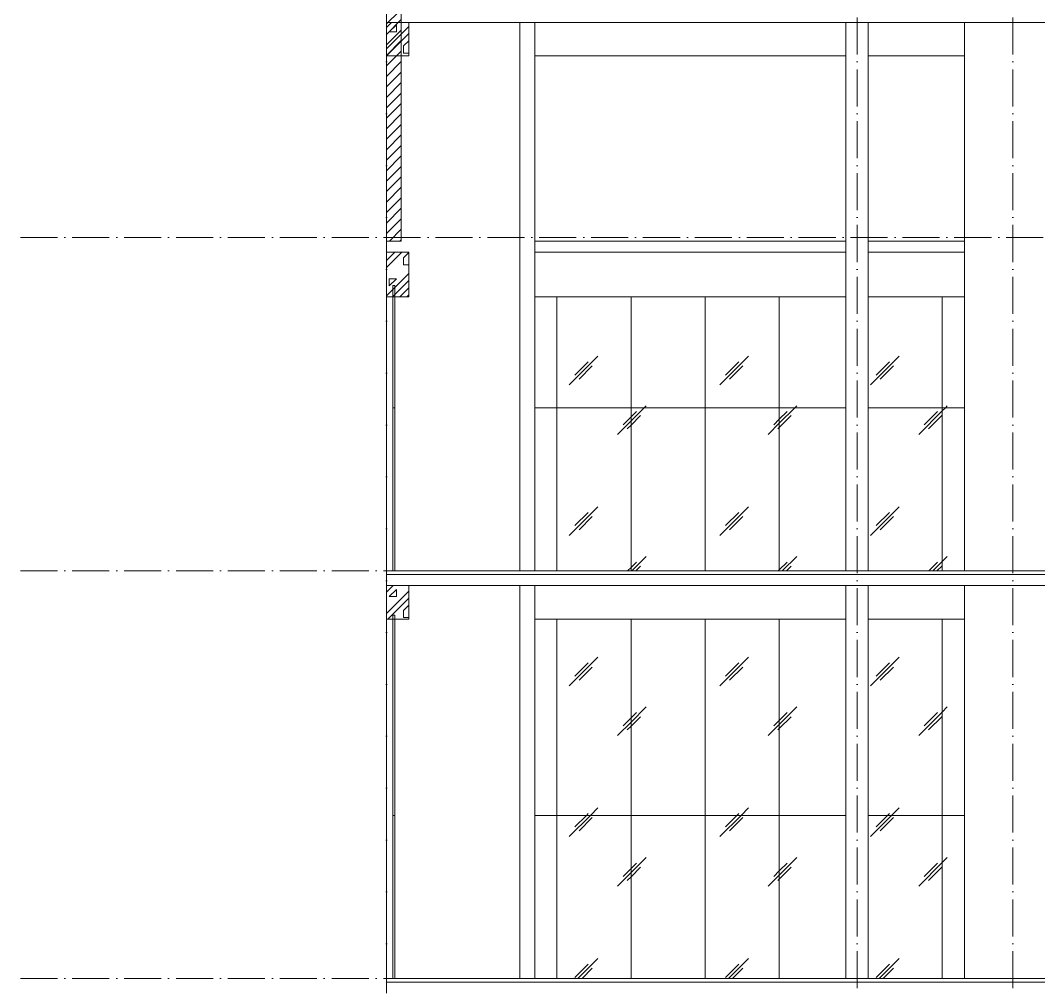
# Model space of a CAD drawing. Header units: millimetres. Extents: x -4940 to 55609, y -15283 to 93540.
# Drawn here: x -4940 to 8800, y 5375 to 18429 of the extents above; entities that cross this region are included whole.
import ezdxf

# ---------------------------------------------------------------- set-up
doc = ezdxf.new("R2010")
doc.units = ezdxf.units.MM
doc.linetypes.add('Grid Line', pattern=[14, 10, -2, 0, -2])
for name, color, linetype, lineweight in [('HATCH-TUONG', 152, 'Continuous', 9), ('KINH', 152, 'Continuous', 5), ('NET CAT', 3, 'Continuous', 5), ('NET CATConcrete', 3, 'Continuous', 5), ('NET-CAT', 3, 'Continuous', 9), ('NET-THAY', 2, 'Continuous', 15), ('TRUC', 225, 'Continuous', 5)]:
    doc.layers.add(name, color=color, linetype=linetype, lineweight=lineweight)
pattern_1 = [(45, (22917, 40001.6), (0, 2032), [253.59, -2620.09]), (45, (22861.8, 40056.7), (0, 2032), [253.59, -2620.09]), (45, (22785.9, 39925.7), (0, 2032), [546.2, -2327.48]), (45, (21535.2, 41363), (0, 2032), [253.59, -2620.09]), (45, (21480, 41418.2), (0, 2032), [253.59, -2620.09]), (45, (21404.2, 41287.1), (0, 2032), [546.2, -2327.48])]
pattern_2 = [(45, (21373.7, 39800), (-476.246, 476.246), []), (45, (21469, 39800), (-476.246, 476.246), []), (45, (21278.5, 39800), (-476.246, 476.246), []), (45, (21754.7, 39800), (-476.246, 476.246), []), (45, (21850, 39800), (-476.246, 476.246), []), (0, (21659.5, 39895.25), (0, 952.5), [95.25, -857.25]), (0, (21754.7, 39990.5), (0, 952.5), [95.25, -857.25]), (45, (21659.5, 39895.25), (0, 952.491), [134.684, -1212.342]), (45, (21754.7, 39895.25), (0, 952.491), [134.684, -1212.342]), (0, (21659.5, 39895.25), (0, 952.5), [95.25, -857.25]), (90, (21183.2, 39895.25), (-952.5, 6e-14), [95.25, -857.25]), (90, (21278.5, 39895.25), (-952.5, 6e-14), [190.5, -762]), (45, (21183.2, 39990.5), (0, 952.491), [134.684, -1212.342]), (90, (22040.5, 40181), (-952.5, 6e-14), [95.25, -857.25]), (0, (21945.2, 40181), (0, 952.5), [95.25, -857.25]), (45, (21945.2, 40181), (0, 952.491), [134.684, -1212.342]), (0, (22135.7, 39895.25), (0, 952.5), [95.25, -857.25]), (0, (22135.7, 40371.5), (0, 952.5), [95.25, -857.25]), (90, (22326.2, 40466.75), (-952.5, 6e-14), [95.25, -857.25]), (45, (22135.7, 40371.5), (0, 952.491), [269.367, -1077.66]), (45, (22231, 40371.5), (0, 952.491), [134.684, -1212.342]), (45, (22421.5, 40562), (0, 952.491), [134.684, -1212.342]), (0, (22421.5, 40657.25), (0, 952.5), [95.25, -857.25]), (90, (22421.5, 40562), (-952.5, 6e-14), [95.25, -857.25]), (0, (21754.7, 40562), (0, 952.5), [95.25, -857.25]), (0, (21945.2, 40657.25), (0, 952.5), [95.25, -857.25]), (90, (21850, 40562), (-952.5, 6e-14), [95.25, -857.25]), (90, (21945.2, 40562), (-952.5, 6e-14), [95.25, -857.25]), (45, (21754.7, 40562), (0, 952.491), [134.684, -1212.342]), (45, (21945.2, 40562), (0, 952.491), [134.684, -1212.342]), (135, (21397.46, 40014.8), (-952.491, 6e-14), [134.684, -1212.342]), (135, (21516.6, 40133.4), (-952.491, 6e-14), [134.683, -1212.342]), (135, (21588.04, 40204.8), (-952.491, 6e-14), [134.683, -1212.342]), (135, (21611.85, 40228.6), (-952.491, 6e-14), [134.683, -1212.342]), (135, (21659.5, 40276.25), (-952.491, 6e-14), [134.683, -1212.342]), (135, (21683.3, 40300.06), (-952.491, 6e-14), [134.683, -1212.342]), (135, (21754.7, 40371.5), (-952.491, 6e-14), [134.683, -1212.342]), (135, (21802.35, 40419.1), (-952.491, 6e-14), [134.683, -1212.342]), (45, (21397.46, 40014.8), (0, 952.491), [95.25, -1251.775]), (45, (21516.6, 40133.4), (0, 952.491), [67.36, -1279.665]), (45, (21683.3, 40300.06), (0, 952.491), [67.36, -1279.665]), (45, (21588.04, 40395.3), (0, 952.491), [67.36, -1279.665]), (45, (21754.7, 40371.5), (0, 952.491), [67.36, -1279.665]), (45, (21659.5, 40466.75), (0, 952.491), [67.36, -1279.665]), (0, (21302.7, 40109.5), (0, 952.5), [190.043, -762.457]), (0, (21516.6, 40323.9), (0, 952.5), [95.25, -857.25])]

# ---------------------------------------------------------------- blocks, each defined once
blk = doc.blocks.new('System Panel - Glazed-V2-MẶT CẮT A-A')
at = {"layer": 'KINH', "color": 7, "lineweight": 9}
for p, q in [((113, 7700), (87, 7700)), ((87, 7700), (87, 5500)), ((113, 5500), (113, 7700)), ((87, 5500), (113, 5500))]:
    blk.add_line(p, q, dxfattribs=at)
blk = doc.blocks.new('System Panel - Glazed-V3-MẶT CẮT A-A')
at = {"layer": 'KINH'}
h = blk.add_hatch(dxfattribs=at)
h.set_pattern_fill('FP_3', color=256, style=0, pattern_type=2)
h.set_pattern_definition(pattern_1)
h.paths.add_polyline_path([(2300, 5500), (2300, 7700), (2000, 7700), (2000, 5500)], flags=0)
at = {"layer": 'KINH', "color": 10}
for p, q in [((2300, 7700), (2000, 7700)), ((2300, 5500), (2300, 7700))]:
    blk.add_line(p, q, dxfattribs=at)
blk = doc.blocks.new('System Panel - Glazed-V4-MẶT CẮT A-A')
at = {"layer": 'KINH'}
h = blk.add_hatch(dxfattribs=at)
h.set_pattern_fill('FP_3', color=256, style=0, pattern_type=2)
h.set_pattern_definition(pattern_1)
h.paths.add_polyline_path([(3300, 5500), (3300, 7700), (2300, 7700), (2300, 5500)], flags=0)
at = {"layer": 'KINH', "color": 10}
for p, q in [((3300, 7700), (2300, 7700)), ((2300, 7700), (2300, 5500)), ((3300, 5500), (3300, 7700))]:
    blk.add_line(p, q, dxfattribs=at)
blk = doc.blocks.new('System Panel - Glazed-V5-MẶT CẮT A-A')
at = {"layer": 'KINH'}
h = blk.add_hatch(dxfattribs=at)
h.set_pattern_fill('FP_3', color=256, style=0, pattern_type=2)
h.set_pattern_definition(pattern_1)
h.paths.add_polyline_path([(4300, 5500), (4300, 7700), (3300, 7700), (3300, 5500)], flags=0)
at = {"layer": 'KINH', "color": 10}
for p, q in [((4300, 7700), (3300, 7700)), ((3300, 7700), (3300, 5500)), ((4300, 5500), (4300, 7700))]:
    blk.add_line(p, q, dxfattribs=at)
blk = doc.blocks.new('System Panel - Glazed-V6-MẶT CẮT A-A')
at = {"layer": 'KINH'}
h = blk.add_hatch(dxfattribs=at)
h.set_pattern_fill('FP_3', color=256, style=0, pattern_type=2)
h.set_pattern_definition(pattern_1)
h.paths.add_polyline_path([(5300, 5500), (5300, 7700), (4300, 7700), (4300, 5500)], flags=0)
at = {"layer": 'KINH', "color": 10}
for p, q in [((5300, 7700), (4300, 7700)), ((4300, 7700), (4300, 5500)), ((5300, 5500), (5300, 7700))]:
    blk.add_line(p, q, dxfattribs=at)
blk = doc.blocks.new('System Panel - Glazed-616473-MẶT CẮT A-A')
at = {"layer": 'KINH'}
h = blk.add_hatch(dxfattribs=at)
h.set_pattern_fill('FP_3', color=256, style=0, pattern_type=2)
h.set_pattern_definition(pattern_1)
h.paths.add_polyline_path([(6200, 5500), (6200, 7700), (5300, 7700), (5300, 5500)], flags=0)
at = {"layer": 'KINH', "color": 10}
for p, q in [((6200, 7700), (5300, 7700)), ((5300, 7700), (5300, 5500))]:
    blk.add_line(p, q, dxfattribs=at)
blk = doc.blocks.new('System Panel - Glazed-V7-MẶT CẮT A-A')
at = {"layer": 'KINH'}
h = blk.add_hatch(dxfattribs=at)
h.set_pattern_fill('FP_3', color=256, style=0, pattern_type=2)
h.set_pattern_definition(pattern_1)
h.paths.add_polyline_path([(7500, 5500), (7500, 7700), (6500, 7700), (6500, 5500)], flags=0)
at = {"layer": 'KINH', "color": 10}
for p, q in [((7500, 7700), (6500, 7700)), ((7500, 5500), (7500, 7700))]:
    blk.add_line(p, q, dxfattribs=at)
blk = doc.blocks.new('System Panel - Glazed-V8-MẶT CẮT A-A')
at = {"layer": 'KINH'}
h = blk.add_hatch(dxfattribs=at)
h.set_pattern_fill('FP_3', color=256, style=0, pattern_type=2)
h.set_pattern_definition(pattern_1)
h.paths.add_polyline_path([(7800, 5500), (7800, 7700), (7500, 7700), (7500, 5500)], flags=0)
at = {"layer": 'KINH', "color": 10}
for p, q in [((7800, 7700), (7500, 7700)), ((7500, 7700), (7500, 5500))]:
    blk.add_line(p, q, dxfattribs=at)
blk = doc.blocks.new('System Panel - Glazed-V10-MẶT CẮT A-A')
at = {"layer": 'KINH'}
h = blk.add_hatch(dxfattribs=at)
h.set_pattern_fill('FP_3', color=256, style=0, pattern_type=2)
h.set_pattern_definition(pattern_1)
h.paths.add_polyline_path([(6500, 7700), (7500, 7700), (7500, 10350), (6500, 10350), (6500, 10218)], flags=0)
at = {"layer": 'KINH', "color": 10}
for p, q in [((7500, 7700), (7500, 10350)), ((6500, 7700), (7500, 7700))]:
    blk.add_line(p, q, dxfattribs=at)
blk = doc.blocks.new('System Panel - Glazed-V11-MẶT CẮT A-A')
at = {"layer": 'KINH'}
h = blk.add_hatch(dxfattribs=at)
h.set_pattern_fill('FP_3', color=256, style=0, pattern_type=2)
h.set_pattern_definition(pattern_1)
h.paths.add_polyline_path([(7800, 7700), (7800, 10350), (7500, 10350), (7500, 7700)], flags=0)
at = {"layer": 'KINH', "color": 10}
for p, q in [((7500, 10350), (7500, 7700)), ((7500, 7700), (7800, 7700))]:
    blk.add_line(p, q, dxfattribs=at)
blk = doc.blocks.new('System Panel - Glazed-V13-MẶT CẮT A-A')
at = {"layer": 'KINH'}
h = blk.add_hatch(dxfattribs=at)
h.set_pattern_fill('FP_3', color=256, style=0, pattern_type=2)
h.set_pattern_definition(pattern_1)
h.paths.add_polyline_path([(2300, 7700), (2300, 10350), (2000, 10350), (2000, 7700)], flags=0)
at = {"layer": 'KINH', "color": 10}
for p, q in [((2300, 7700), (2300, 10350)), ((2000, 7700), (2300, 7700))]:
    blk.add_line(p, q, dxfattribs=at)
blk = doc.blocks.new('System Panel - Glazed-V14-MẶT CẮT A-A')
at = {"layer": 'KINH'}
h = blk.add_hatch(dxfattribs=at)
h.set_pattern_fill('FP_3', color=256, style=0, pattern_type=2)
h.set_pattern_definition(pattern_1)
h.paths.add_polyline_path([(2300, 7700), (3300, 7700), (3300, 10350), (2300, 10350), (2300, 10218)], flags=0)
at = {"layer": 'KINH', "color": 10}
for p, q in [((2300, 10350), (2300, 7700)), ((3300, 7700), (3300, 10350)), ((2300, 7700), (3300, 7700))]:
    blk.add_line(p, q, dxfattribs=at)
blk = doc.blocks.new('System Panel - Glazed-V15-MẶT CẮT A-A')
at = {"layer": 'KINH'}
h = blk.add_hatch(dxfattribs=at)
h.set_pattern_fill('FP_3', color=256, style=0, pattern_type=2)
h.set_pattern_definition(pattern_1)
h.paths.add_polyline_path([(3300, 7700), (4300, 7700), (4300, 10350), (3300, 10350), (3300, 10218)], flags=0)
at = {"layer": 'KINH', "color": 10}
for p, q in [((3300, 10350), (3300, 7700)), ((4300, 7700), (4300, 10350)), ((3300, 7700), (4300, 7700))]:
    blk.add_line(p, q, dxfattribs=at)
blk = doc.blocks.new('System Panel - Glazed-V16-MẶT CẮT A-A')
at = {"layer": 'KINH'}
h = blk.add_hatch(dxfattribs=at)
h.set_pattern_fill('FP_3', color=256, style=0, pattern_type=2)
h.set_pattern_definition(pattern_1)
h.paths.add_polyline_path([(4300, 7700), (5300, 7700), (5300, 10350), (4300, 10350), (4300, 10218)], flags=0)
at = {"layer": 'KINH', "color": 10}
for p, q in [((4300, 10350), (4300, 7700)), ((5300, 7700), (5300, 10350)), ((4300, 7700), (5300, 7700))]:
    blk.add_line(p, q, dxfattribs=at)
blk = doc.blocks.new('System Panel - Glazed-587543-MẶT CẮT A-A')
at = {"layer": 'KINH'}
h = blk.add_hatch(dxfattribs=at)
h.set_pattern_fill('FP_3', color=256, style=0, pattern_type=2)
h.set_pattern_definition(pattern_1)
h.paths.add_polyline_path([(6200, 7700), (6200, 10350), (5300, 10350), (5300, 7700)], flags=0)
at = {"layer": 'KINH', "color": 10}
for p, q in [((5300, 10350), (5300, 7700)), ((5300, 7700), (6200, 7700))]:
    blk.add_line(p, q, dxfattribs=at)
blk = doc.blocks.new('System Panel - Glazed-V17-MẶT CẮT A-A')
at = {"layer": 'KINH', "color": 7, "lineweight": 9}
for p, q in [((113, 10400), (87, 10400)), ((87, 10400), (87, 7700)), ((113, 7700), (113, 10400)), ((87, 7700), (113, 7700))]:
    blk.add_line(p, q, dxfattribs=at)
blk = doc.blocks.new('System Panel - Glazed-V28-MẶT CẮT A-A')
at = {"layer": 'KINH'}
h = blk.add_hatch(dxfattribs=at)
h.set_pattern_fill('FP_3', color=256, style=0, pattern_type=2)
h.set_pattern_definition(pattern_1)
h.paths.add_polyline_path([(2300, 11000), (2300, 13200), (2000, 13200), (2000, 11000)], flags=0)
at = {"layer": 'KINH', "color": 10}
for p, q in [((2300, 13200), (2000, 13200)), ((2300, 11000), (2300, 13200))]:
    blk.add_line(p, q, dxfattribs=at)
blk = doc.blocks.new('System Panel - Glazed-V29-MẶT CẮT A-A')
at = {"layer": 'KINH'}
h = blk.add_hatch(dxfattribs=at)
h.set_pattern_fill('FP_3', color=256, style=0, pattern_type=2)
h.set_pattern_definition(pattern_1)
h.paths.add_polyline_path([(3300, 11000), (3300, 13200), (2300, 13200), (2300, 11000)], flags=0)
at = {"layer": 'KINH', "color": 10}
for p, q in [((3300, 13200), (2300, 13200)), ((2300, 13200), (2300, 11000)), ((3300, 11000), (3300, 13200))]:
    blk.add_line(p, q, dxfattribs=at)
blk = doc.blocks.new('System Panel - Glazed-V30-MẶT CẮT A-A')
at = {"layer": 'KINH'}
h = blk.add_hatch(dxfattribs=at)
h.set_pattern_fill('FP_3', color=256, style=0, pattern_type=2)
h.set_pattern_definition(pattern_1)
h.paths.add_polyline_path([(4300, 11000), (4300, 13200), (3300, 13200), (3300, 11000)], flags=0)
at = {"layer": 'KINH', "color": 10}
for p, q in [((4300, 13200), (3300, 13200)), ((3300, 13200), (3300, 11000)), ((4300, 11000), (4300, 13200))]:
    blk.add_line(p, q, dxfattribs=at)
blk = doc.blocks.new('System Panel - Glazed-V31-MẶT CẮT A-A')
at = {"layer": 'KINH'}
h = blk.add_hatch(dxfattribs=at)
h.set_pattern_fill('FP_3', color=256, style=0, pattern_type=2)
h.set_pattern_definition(pattern_1)
h.paths.add_polyline_path([(5300, 11000), (5300, 13200), (4300, 13200), (4300, 11000)], flags=0)
at = {"layer": 'KINH', "color": 10}
for p, q in [((5300, 13200), (4300, 13200)), ((4300, 13200), (4300, 11000)), ((5300, 11000), (5300, 13200))]:
    blk.add_line(p, q, dxfattribs=at)
blk = doc.blocks.new('System Panel - Glazed-624007-MẶT CẮT A-A')
at = {"layer": 'KINH'}
h = blk.add_hatch(dxfattribs=at)
h.set_pattern_fill('FP_3', color=256, style=0, pattern_type=2)
h.set_pattern_definition(pattern_1)
h.paths.add_polyline_path([(6200, 11000), (6200, 13200), (5300, 13200), (5300, 11000)], flags=0)
at = {"layer": 'KINH', "color": 10}
for p, q in [((6200, 13200), (5300, 13200)), ((5300, 13200), (5300, 11000))]:
    blk.add_line(p, q, dxfattribs=at)
blk = doc.blocks.new('System Panel - Glazed-V32-MẶT CẮT A-A')
at = {"layer": 'KINH'}
h = blk.add_hatch(dxfattribs=at)
h.set_pattern_fill('FP_3', color=256, style=0, pattern_type=2)
h.set_pattern_definition(pattern_1)
h.paths.add_polyline_path([(7500, 11000), (7500, 13200), (6500, 13200), (6500, 11000)], flags=0)
at = {"layer": 'KINH', "color": 10}
for p, q in [((7500, 13200), (6500, 13200)), ((7500, 11000), (7500, 13200))]:
    blk.add_line(p, q, dxfattribs=at)
blk = doc.blocks.new('System Panel - Glazed-V33-MẶT CẮT A-A')
at = {"layer": 'KINH'}
h = blk.add_hatch(dxfattribs=at)
h.set_pattern_fill('FP_3', color=256, style=0, pattern_type=2)
h.set_pattern_definition(pattern_1)
h.paths.add_polyline_path([(7800, 11000), (7800, 13200), (7500, 13200), (7500, 11000)], flags=0)
at = {"layer": 'KINH', "color": 10}
for p, q in [((7800, 13200), (7500, 13200)), ((7500, 13200), (7500, 11000))]:
    blk.add_line(p, q, dxfattribs=at)
blk = doc.blocks.new('System Panel - Glazed-V35-MẶT CẮT A-A')
at = {"layer": 'KINH'}
h = blk.add_hatch(dxfattribs=at)
h.set_pattern_fill('FP_3', color=256, style=0, pattern_type=2)
h.set_pattern_definition(pattern_1)
h.paths.add_polyline_path([(7500, 13200), (7500, 14700), (6500, 14700), (6500, 13200)], flags=0)
at = {"layer": 'KINH', "color": 10}
for p, q in [((7500, 13200), (7500, 14700)), ((6500, 13200), (7500, 13200))]:
    blk.add_line(p, q, dxfattribs=at)
blk = doc.blocks.new('System Panel - Glazed-V36-MẶT CẮT A-A')
at = {"layer": 'KINH'}
h = blk.add_hatch(dxfattribs=at)
h.set_pattern_fill('FP_3', color=256, style=0, pattern_type=2)
h.set_pattern_definition(pattern_1)
h.paths.add_polyline_path([(7800, 13200), (7800, 14700), (7500, 14700), (7500, 13200)], flags=0)
at = {"layer": 'KINH', "color": 10}
for p, q in [((7500, 14700), (7500, 13200)), ((7500, 13200), (7800, 13200))]:
    blk.add_line(p, q, dxfattribs=at)
blk = doc.blocks.new('System Panel - Glazed-V38-MẶT CẮT A-A')
at = {"layer": 'KINH'}
h = blk.add_hatch(dxfattribs=at)
h.set_pattern_fill('FP_3', color=256, style=0, pattern_type=2)
h.set_pattern_definition(pattern_1)
h.paths.add_polyline_path([(2300, 13200), (2300, 14700), (2000, 14700), (2000, 13200)], flags=0)
at = {"layer": 'KINH', "color": 10}
for p, q in [((2300, 13200), (2300, 14700)), ((2000, 13200), (2300, 13200))]:
    blk.add_line(p, q, dxfattribs=at)
blk = doc.blocks.new('System Panel - Glazed-V39-MẶT CẮT A-A')
at = {"layer": 'KINH'}
h = blk.add_hatch(dxfattribs=at)
h.set_pattern_fill('FP_3', color=256, style=0, pattern_type=2)
h.set_pattern_definition(pattern_1)
h.paths.add_polyline_path([(3300, 13200), (3300, 14700), (2300, 14700), (2300, 13200)], flags=0)
at = {"layer": 'KINH', "color": 10}
for p, q in [((2300, 14700), (2300, 13200)), ((3300, 13200), (3300, 14700)), ((2300, 13200), (3300, 13200))]:
    blk.add_line(p, q, dxfattribs=at)
blk = doc.blocks.new('System Panel - Glazed-V40-MẶT CẮT A-A')
at = {"layer": 'KINH'}
h = blk.add_hatch(dxfattribs=at)
h.set_pattern_fill('FP_3', color=256, style=0, pattern_type=2)
h.set_pattern_definition(pattern_1)
h.paths.add_polyline_path([(4300, 13200), (4300, 14700), (3300, 14700), (3300, 13200)], flags=0)
at = {"layer": 'KINH', "color": 10}
for p, q in [((3300, 14700), (3300, 13200)), ((4300, 13200), (4300, 14700)), ((3300, 13200), (4300, 13200))]:
    blk.add_line(p, q, dxfattribs=at)
blk = doc.blocks.new('System Panel - Glazed-V41-MẶT CẮT A-A')
at = {"layer": 'KINH'}
h = blk.add_hatch(dxfattribs=at)
h.set_pattern_fill('FP_3', color=256, style=0, pattern_type=2)
h.set_pattern_definition(pattern_1)
h.paths.add_polyline_path([(5300, 13200), (5300, 14700), (4300, 14700), (4300, 13200)], flags=0)
at = {"layer": 'KINH', "color": 10}
for p, q in [((4300, 14700), (4300, 13200)), ((5300, 13200), (5300, 14700)), ((4300, 13200), (5300, 13200))]:
    blk.add_line(p, q, dxfattribs=at)
blk = doc.blocks.new('System Panel - Glazed-624008-MẶT CẮT A-A')
at = {"layer": 'KINH'}
h = blk.add_hatch(dxfattribs=at)
h.set_pattern_fill('FP_3', color=256, style=0, pattern_type=2)
h.set_pattern_definition(pattern_1)
h.paths.add_polyline_path([(6200, 13200), (6200, 14700), (5300, 14700), (5300, 13200)], flags=0)
at = {"layer": 'KINH', "color": 10}
for p, q in [((5300, 14700), (5300, 13200)), ((5300, 13200), (6200, 13200))]:
    blk.add_line(p, q, dxfattribs=at)
blk = doc.blocks.new('System Panel - Glazed-V42-MẶT CẮT A-A')
at = {"layer": 'KINH', "color": 7, "lineweight": 9}
for p, q in [((113, 14850), (87, 14850)), ((87, 14850), (87, 13200)), ((113, 13200), (113, 14850)), ((87, 13200), (113, 13200))]:
    blk.add_line(p, q, dxfattribs=at)
blk = doc.blocks.new('ALC1807-ASCENT PLAZA-TANG 1_2_rvt-1-MẶT CẮT A-A')
at = {"layer": 'HATCH-TUONG', "lineweight": 5}
h = blk.add_hatch(dxfattribs=at)
h.set_pattern_fill('FP_2', color=10, style=0, pattern_type=2)
h.set_pattern_definition([(45, (21278.48, 39800), (-70.71068, 70.71068), [])])
h.paths.add_polyline_path([(0, 15450), (200, 15450), (200, 18550), (0, 18550), (0, 16881)], flags=0)
at = {"layer": 'NET-CAT', "color": 7}
for p, q in [((0, 18550), (0, 15450)), ((200, 15450), (200, 18550)), ((0, 15450), (200, 15450))]:
    blk.add_line(p, q, dxfattribs=at)
at = {"layer": 'NET-CAT', "color": 250, "lineweight": 15}
for p, q in [((42600, 11000), (0, 11000)), ((0, 11000), (0, 10950)), ((0, 10950), (42600, 10950)), ((42601, 5500), (1, 5500)), ((1, 5500), (1, 5450)), ((1, 5450), (42601, 5450))]:
    blk.add_line(p, q, dxfattribs=at)
at = {"layer": 'NET-THAY', "color": 250}
for p, q in [((2000, 15450), (6200, 15450)), ((6500, 15450), (7800, 15450))]:
    blk.add_line(p, q, dxfattribs=at)
at = {"lineweight": 9}
for name, p in [('System Panel - Glazed-V42-MẶT CẮT A-A', (0, 0)), ('System Panel - Glazed-V38-MẶT CẮT A-A', (0, 0)), ('System Panel - Glazed-V39-MẶT CẮT A-A', (0, 0)), ('System Panel - Glazed-V40-MẶT CẮT A-A', (0, 0)), ('System Panel - Glazed-V41-MẶT CẮT A-A', (0, 0)), ('System Panel - Glazed-624008-MẶT CẮT A-A', (0, 0)), ('System Panel - Glazed-V35-MẶT CẮT A-A', (0, 0)), ('System Panel - Glazed-V36-MẶT CẮT A-A', (0, 0)), ('System Panel - Glazed-V2-MẶT CẮT A-A', (0, 5500)), ('System Panel - Glazed-V28-MẶT CẮT A-A', (0, 0)), ('System Panel - Glazed-V29-MẶT CẮT A-A', (0, 0)), ('System Panel - Glazed-V30-MẶT CẮT A-A', (0, 0)), ('System Panel - Glazed-V31-MẶT CẮT A-A', (0, 0)), ('System Panel - Glazed-624007-MẶT CẮT A-A', (0, 0)), ('System Panel - Glazed-V32-MẶT CẮT A-A', (0, 0)), ('System Panel - Glazed-V33-MẶT CẮT A-A', (0, 0)), ('System Panel - Glazed-V17-MẶT CẮT A-A', (0, 0)), ('System Panel - Glazed-V13-MẶT CẮT A-A', (0, 0)), ('System Panel - Glazed-V14-MẶT CẮT A-A', (0, 0)), ('System Panel - Glazed-V15-MẶT CẮT A-A', (0, 0)), ('System Panel - Glazed-V16-MẶT CẮT A-A', (0, 0)), ('System Panel - Glazed-587543-MẶT CẮT A-A', (0, 0)), ('System Panel - Glazed-V10-MẶT CẮT A-A', (0, 0)), ('System Panel - Glazed-V11-MẶT CẮT A-A', (0, 0)), ('System Panel - Glazed-V2-MẶT CẮT A-A', (0, 0)), ('System Panel - Glazed-V3-MẶT CẮT A-A', (0, 0)), ('System Panel - Glazed-V4-MẶT CẮT A-A', (0, 0)), ('System Panel - Glazed-V5-MẶT CẮT A-A', (0, 0)), ('System Panel - Glazed-V6-MẶT CẮT A-A', (0, 0)), ('System Panel - Glazed-616473-MẶT CẮT A-A', (0, 0)), ('System Panel - Glazed-V7-MẶT CẮT A-A', (0, 0)), ('System Panel - Glazed-V8-MẶT CẮT A-A', (0, 0))]:
    blk.add_blockref(name, p, dxfattribs=at)

msp = doc.modelspace()

# ---------------------------------------------------------------- hatches: boundary and pattern name
at = {"layer": 'NET CATConcrete'}
h = msp.add_hatch(dxfattribs=at)
h.set_pattern_fill('FP_1', color=256, style=0, pattern_type=2)
h.set_pattern_definition(pattern_2)
h.paths.add_polyline_path([(-0.1, 17950), (299.9, 17950), (299.9, 18400), (-0.1, 18400)], flags=0)
h = msp.add_hatch(dxfattribs=at)
h.set_pattern_fill('FP_1', color=256, style=0, pattern_type=2)
h.set_pattern_definition(pattern_2)
h.paths.add_polyline_path([(299.9, 14700), (299.9, 15300), (-0.1, 15300), (-0.1, 14700)], flags=0)
h = msp.add_hatch(dxfattribs=at)
h.set_pattern_fill('FP_1', color=256, style=0, pattern_type=2)
h.set_pattern_definition(pattern_2)
h.paths.add_polyline_path([(-0.1, 10350), (299.9, 10350), (299.9, 10800), (-0.1, 10800)], flags=0)

# ---------------------------------------------------------------- linework, layer by layer
at = {"layer": 'NET CAT', "lineweight": 13}
for p, q in [((-0.1, 18400), (-0.1, 17950)), ((299.9, 17950), (299.9, 18400)), ((-0.1, 17950), (299.9, 17950)), ((299.9, 15300), (-0.1, 15300)), ((-0.1, 15300), (-0.1, 14700)), ((299.9, 14700), (299.9, 15300)), ((-0.1, 14700), (299.9, 14700)), ((-0.1, 10800), (-0.1, 10350)), ((299.9, 10350), (299.9, 10800)), ((-0.1, 10350), (299.9, 10350))]:
    msp.add_line(p, q, dxfattribs=at)
at = {"layer": 'NET CAT'}
for p, q in [((1799.9, 11000), (1799.9, 18400)), ((1999.9, 11000), (1999.9, 18400)), ((6199.9, 18400), (6199.9, 11000)), ((6499.9, 11000), (6499.9, 18400)), ((7799.9, 18400), (7799.9, 11000)), ((-0.1, 15450), (-0.1, 15300)), ((-0.1, 14700), (-0.1, 11000)), ((1799.9, 5500), (1799.9, 10800)), ((1999.9, 5500), (1999.9, 10800)), ((6199.9, 10800), (6199.9, 5500)), ((6499.9, 5500), (6499.9, 10800)), ((7799.9, 10800), (7799.9, 5500)), ((-0.1, 10350), (-0.1, 5450))]:
    msp.add_line(p, q, dxfattribs=at)
at = {"layer": 'NET CATConcrete'}
for p, q in [((299.9, 18400), (-0.1, 18400)), ((6199.9, 17950), (1999.9, 17950)), ((7799.9, 17950), (6499.9, 17950)), ((1999.9, 15300), (6199.9, 15300)), ((6499.9, 15300), (7799.9, 15300)), ((6199.9, 14700), (1999.9, 14700)), ((7799.9, 14700), (6499.9, 14700)), ((299.9, 10800), (-0.1, 10800)), ((6199.9, 10350), (1999.9, 10350)), ((7799.9, 10350), (6499.9, 10350))]:
    msp.add_line(p, q, dxfattribs=at)
at = {"layer": 'NET-CAT', "lineweight": 15}
for p, q in [((-0.1, 18550), (-0.1, 18400)), ((299.9, 18400), (42299.9, 18400)), ((42599.9, 10950), (-0.1, 10950)), ((-0.1, 10950), (-0.1, 10800)), ((299.9, 10800), (42299.9, 10800)), ((42599.9, 5450), (-0.1, 5450)), ((-0.1, 5450), (-0.1, 5300))]:
    msp.add_line(p, q, dxfattribs=at)
at = {"layer": 'NET-THAY', "lineweight": 9}
for p, q in [((-0.1, 18400), (299.9, 18400)), ((-0.1, 10800), (299.9, 10800))]:
    msp.add_line(p, q, dxfattribs=at)
at = {"layer": 'TRUC', "linetype": 'Grid Line', "ltscale": 50}
for p, q in [((-0.1, -12136), (-0.1, 93540.4)), ((6349.9, -12136), (6349.9, 93540.4)), ((8449.9, -12136), (8449.9, 93540.4)), ((-4939.7, 15500), (51521, 15500)), ((-4939.7, 11000), (51521, 11000)), ((-4939.7, 5500), (51521, 5500))]:
    msp.add_line(p, q, dxfattribs=at)

# ---------------------------------------------------------------- block references
at = {"lineweight": 5}
msp.add_blockref('ALC1807-ASCENT PLAZA-TANG 1_2_rvt-1-MẶT CẮT A-A', (0, 0), dxfattribs=at)

doc.saveas('drawing.dxf')
